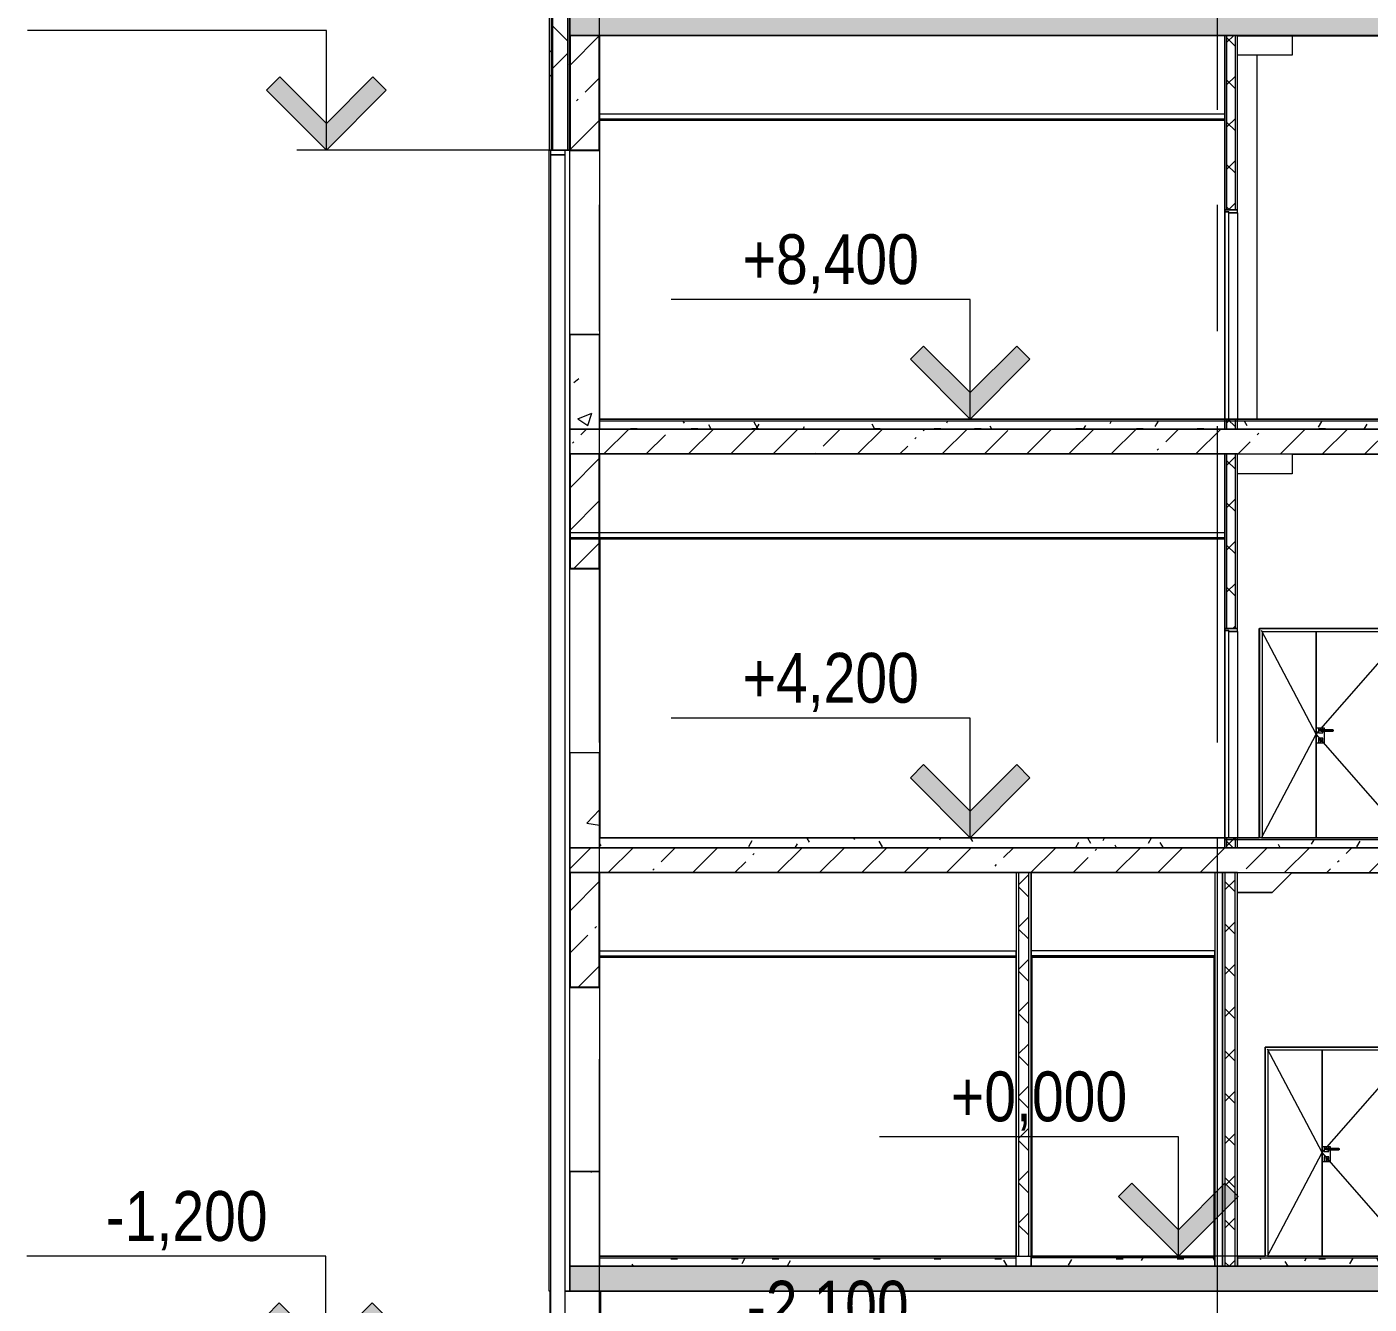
# Model space of a CAD drawing. Header units: millimetres. Extents: x 51154 to 151340, y -24069 to 30962.
# Drawn here: x 51584 to 65054, y -480 to 12336 of the extents above; entities that cross this region are included whole.
import ezdxf

# ---------------------------------------------------------------- set-up
doc = ezdxf.new("R2010")
doc.units = ezdxf.units.MM
doc.linetypes.add('Осевые', pattern=[6350, 1270, -952.5, 3175, -952.5])
for name, color, linetype, lineweight in [('Высотные отметки', 7, 'Continuous', 9), ('Двери', 7, 'Continuous', 9), ('Импосты витража', 7, 'Continuous', 9), ('Импосты витража-1', 7, 'Continuous', 18), ('Каркас несущий', 7, 'Continuous', 9), ('Каркас несущий-1', 7, 'Continuous', 25), ('Каркас_Импост', 7, 'Continuous', 9), ('Общие ребра', 7, 'Continuous', 9), ('Основа _2_-1', 7, 'Continuous', 9), ('Отделка 1 _4_-1', 7, 'Continuous', 9), ('Отделка 2 _5_-1', 7, 'Continuous', 9), ('Панель', 7, 'Continuous', 9), ('Перекрытия', 7, 'Continuous', 9), ('Потолки', 7, 'Continuous', 9), ('Стены', 7, 'Continuous', 9), ('Структура _1_', 7, 'Continuous', 18), ('Термическая_воздушная прослойка _3_-1', 7, 'Continuous', 9), ('Штриховка разреза-2', 7, 'Continuous', 9), ('Элементы узлов', 7, 'Continuous', 9)]:
    doc.layers.add(name, color=color, linetype=linetype, lineweight=lineweight)
doc.layers.add('Оси-3', color=7, linetype='Осевые', lineweight=9, true_color=0xaaaaaa)
doc.layers.add('Штриховка разреза-1', color=7, linetype='Continuous', lineweight=5, true_color=0x787878)
doc.styles.add('Arial Narrow', font='ARIALN.TTF', dxfattribs={"height": 500})
pattern_1 = [(45, (99498.54, 6475), (-424.264, 424.264), [600, -100, 20, -100]), (45, (99498.54, 6899), (-424.264, 424.264), [])]
pattern_2 = [(0, (99498.54, 6475), (812.8, 203.2), [67.056, -542.544, 67.056, -542.544, -3251.2]), (0, (99498.54, 6475), (812.8, 203.2), [-1219.2, 67.056, -1152.144, 67.056, -542.544, -1422.4]), (0, (99498.54, 6475), (812.8, 203.2), [-3048, 67.056, -339.344, 67.056, -948.944]), (120, (99803.34, 6576.6), (-582.3764, 602.30545), [67.056, -542.544, 67.056, -3793.744]), (120, (99803.34, 6576.6), (-582.3764, 602.30545), [-676.656, -542.544, 67.056, -1152.144, -2032]), (120, (99803.34, 6576.6), (-582.3764, 602.30545), [-2438.4, 67.056, -542.544, 67.056, -1355.344]), (120, (99803.34, 6576.6), (-582.3764, 602.30545), [-3115.056, -339.344, 67.056, -948.944]), (240, (99904.94, 6983), (-230.4236, -805.50545), [67.056, -542.544, 67.056, -542.544, -3251.2]), (240, (99904.94, 6983), (-230.4236, -805.50545), [-1219.2, 67.056, -1152.144, 67.056, -542.544, -1422.4]), (240, (99904.94, 6983), (-230.4236, -805.50545), [-3048, 67.056, -339.344, 67.056, -948.944])]
pattern_3 = [(50, (99498.5, 6475), (1457.472, -127.512), [152.4, -1676.4]), (355, (99498.5, 6475), (-281.94, 1528.454), [121.92, -1341.12]), (100.451, (99620, 6464.4), (1175.54, 1400.933), [129.52, -1424.72]), (46.184, (99498.5, 6881.4), (2168.63, -336.34), [228.6, -2514.6]), (96.636, (99679.3, 6853.4), (1899.22, 1979.42), [194.28, -2137.08]), (351.184, (99498.5, 6881.4), (1899.24, 1979.4), [182.88, -2011.68]), (21, (99701.7, 6779.8), (1212.915, -818.12), [152.4, -1676.4]), (326, (99701.7, 6779.8), (494.417, 1473.504), [121.92, -1341.12]), (71.451, (99802.8, 6711.6), (1707.337, 655.37), [129.52, -1424.72]), (37.5, (99498.54, 6475), (24.7094, 676.44), [67.056, -1257.808, 67.056, -1294.384, -1346.2]), (37.5, (99498.54, 6475), (24.7094, 676.44), [-2686.304, 67.056, -1279.144]), (7.5, (99498.54, 6475), (534.558, 801.444), [67.056, -709.168, 67.056, -1227.328, -513.08]), (7.5, (99498.54, 6475), (534.558, 801.444), [-2070.608, 67.056, -446.024]), (327.5, (99045.4, 6475), (1084.7275, -45.831), [67.056, -440.944, 67.056, -1517.904, -2103.12]), (327.5, (99045.4, 6475), (1084.7275, -45.831), [-2092.96, 67.056, -2036.064]), (317.5, (98842.2, 6475), (1185.035, 203.414), [67.056, -593.344, 67.056, -985.52, -1493.52]), (317.5, (98842.2, 6475), (1185.035, 203.414), [-1712.976, 67.056, -1426.464])]
pattern_4 = [(45, (99498.54, 6475), (-212.132, 212.132), []), (135, (99498.54, 6475), (-212.132, -212.132), [])]

# ---------------------------------------------------------------- blocks, each defined once
blk = doc.blocks.new('Перекрытие на отм_1 - Перекрытие на отм_-6100-777953-Разрез 1-1')
at = {"layer": 'Перекрытия'}
for p, q in [((61832, 3850), (65232, 3850)), ((62782, 3850), (64282, 3850)), ((62782, 3850), (64282, 3850)), ((64082, 3650), (64282, 3850)), ((64082, 3650), (64282, 3850)), ((65182, 3850), (66682, 3850)), ((65382, 3650), (65182, 3850)), ((66485, 3653), (66682, 3850)), ((70232, 3850), (72082, 3850)), ((71182, 3850), (72082, 3850)), ((72196, 3850), (72198, 3850)), ((72196, 3850), (72198, 3850)), ((64082, 3650), (63732, 3650)), ((63732, 3650), (64082, 3650)), ((65732, 3650), (65382, 3650))]:
    blk.add_line(p, q, dxfattribs=at)
blk = doc.blocks.new('Дверь - Полуторная_001 - ДВ20__21-15-6256124-Разрез 1-1')
at = {"layer": 'Двери'}
for p, q in [((64582, 1128), (64582, 1133)), ((64582, 1133), (64582, 1128)), ((64582, 1128), (64582, 923)), ((64582, 949), (64582, 1101)), ((64582, 1101), (64662, 1101)), ((64649, 1098), (64604, 1098)), ((64604, 1098), (64604, 1053)), ((64619, 1083), (64619, 1068)), ((64619, 1083), (64623, 1083)), ((64619, 1083), (64619, 1068)), ((64623, 1083), (64749, 1083)), ((64749, 1083), (64634, 1083)), ((64649, 1083), (64649, 1098)), ((64662, 1101), (64662, 949)), ((64749, 1083), (64752, 1083)), ((64756, 1068), (64756, 1083)), ((64662, 949), (64582, 949)), ((64604, 1053), (64649, 1053)), ((64649, 998), (64604, 998)), ((64604, 998), (64604, 953)), ((64604, 953), (64649, 953)), ((64623, 1068), (64619, 1068)), ((64622, 974), (64622, 964)), ((64622, 974), (64622, 964)), ((64749, 1068), (64623, 1068)), ((64632, 964), (64632, 974)), ((64632, 964), (64632, 974)), ((64634, 1068), (64749, 1068)), ((64649, 1053), (64649, 1068)), ((64649, 953), (64649, 998)), ((64752, 1068), (64749, 1068)), ((64582, 923), (64582, 918)), ((64582, 918), (64582, 923))]:
    blk.add_line(p, q, dxfattribs=at)
for centre, radius, start, end in [((64627, 981), 8.37, 306.6737, 233.3263), ((64627, 981), 8.37, 218.9937, 233.3263), ((64627, 964), 5, 180, 0), ((64627, 964), 5, 240, 300), ((64627, 981), 8.37, 306.6737, 321.0063)]:
    blk.add_arc(centre, radius, start, end, dxfattribs=at)
at = {"layer": 'Каркас_Импост'}
for p, q in [((64012, 2100), (64012, 0)), ((65512, 2100), (64012, 2100)), ((64042, 0), (64042, 2070)), ((64042, 2070), (65482, 2070)), ((65482, 2070), (65482, 0)), ((65512, 0), (65512, 2100)), ((64042, 0), (64012, 0)), ((65512, 0), (65482, 0))]:
    blk.add_line(p, q, dxfattribs=at)
at = {"layer": 'Панель'}
for p, q in [((64582, 2070), (64582, 0)), ((64582, 0), (64582, 2070)), ((64033, 0), (64582, 0)), ((64582, 0), (65491, 0))]:
    blk.add_line(p, q, dxfattribs=at)
at = {"layer": 'Элементы узлов'}
for p, q in [((64582, 1040), (64033, 2079)), ((64582, 1040), (65491, 2079)), ((64033, 0), (64582, 1040)), ((65491, 0), (64582, 1040))]:
    blk.add_line(p, q, dxfattribs=at)
blk = doc.blocks.new('Дверь - Полуторная_001 - ДВ20__21-15-6256089-Разрез 1-1')
at = {"layer": 'Двери'}
for p, q in [((64522, 5328), (64522, 5333)), ((64522, 5333), (64522, 5328)), ((64522, 5328), (64522, 5123)), ((64522, 5149), (64522, 5301)), ((64522, 5301), (64602, 5301)), ((64589, 5298), (64544, 5298)), ((64544, 5298), (64544, 5253)), ((64559, 5283), (64559, 5268)), ((64559, 5283), (64563, 5283)), ((64559, 5283), (64559, 5268)), ((64563, 5268), (64559, 5268)), ((64563, 5283), (64689, 5283)), ((64689, 5268), (64563, 5268)), ((64689, 5283), (64574, 5283)), ((64574, 5268), (64689, 5268)), ((64589, 5283), (64589, 5298)), ((64589, 5253), (64589, 5268)), ((64602, 5301), (64602, 5149)), ((64689, 5283), (64692, 5283)), ((64692, 5268), (64689, 5268)), ((64696, 5268), (64696, 5283)), ((64602, 5149), (64522, 5149)), ((64522, 5123), (64522, 5118)), ((64522, 5118), (64522, 5123)), ((64544, 5253), (64589, 5253)), ((64589, 5198), (64544, 5198)), ((64544, 5198), (64544, 5153)), ((64544, 5153), (64589, 5153)), ((64562, 5174), (64562, 5164)), ((64562, 5174), (64562, 5164)), ((64572, 5164), (64572, 5174)), ((64572, 5164), (64572, 5174)), ((64589, 5153), (64589, 5198))]:
    blk.add_line(p, q, dxfattribs=at)
for centre, radius, start, end in [((64567, 5181), 8.37, 306.6737, 233.3263), ((64567, 5181), 8.37, 218.9937, 233.3263), ((64567, 5164), 5, 180, 0), ((64567, 5164), 5, 240, 300), ((64567, 5181), 8.37, 306.6737, 321.0063)]:
    blk.add_arc(centre, radius, start, end, dxfattribs=at)
at = {"layer": 'Каркас_Импост'}
for p, q in [((63952, 6300), (63952, 4200)), ((65432, 6300), (63952, 6300)), ((63982, 4200), (63982, 6270)), ((63982, 6270), (65422, 6270)), ((65422, 6270), (65422, 4200)), ((63982, 4200), (63952, 4200)), ((65432, 4200), (65422, 4200))]:
    blk.add_line(p, q, dxfattribs=at)
at = {"layer": 'Панель'}
for p, q in [((64522, 6270), (64522, 4200)), ((64522, 4200), (64522, 6270)), ((63973, 4200), (64522, 4200)), ((64522, 4200), (65431, 4200))]:
    blk.add_line(p, q, dxfattribs=at)
at = {"layer": 'Элементы узлов'}
for p, q in [((64522, 5240), (63973, 6279)), ((64522, 5240), (65431, 6279)), ((63973, 4200), (64522, 5240)), ((65431, 4200), (64522, 5240))]:
    blk.add_line(p, q, dxfattribs=at)
blk = doc.blocks.new('Дверь - Однопольная - ДВ17__21х9-7256455-Разрез 1-1')
at = {"layer": 'Каркас_Импост'}
for p, q in [((63732, 10500), (63607, 10500)), ((63607, 10500), (63607, 10480)), ((63607, 10480), (63647, 10480)), ((63647, 10480), (63607, 10480)), ((63607, 8400), (63607, 10480)), ((63647, 10480), (63647, 10470)), ((63647, 8400), (63647, 10480)), ((63647, 10470), (63732, 10470)), ((63732, 10470), (63647, 10470)), ((63647, 8400), (63647, 10470)), ((63732, 10470), (63732, 10500)), ((63732, 10470), (63732, 8400)), ((63647, 8400), (63607, 8400)), ((63732, 8400), (63647, 8400))]:
    blk.add_line(p, q, dxfattribs=at)
at = {"layer": 'Панель'}
for p, q in [((63647, 10479), (63607, 10479)), ((63607, 10479), (63607, 8400)), ((63647, 8400), (63647, 10479)), ((63607, 8400), (63647, 8400))]:
    blk.add_line(p, q, dxfattribs=at)
blk = doc.blocks.new('Прямоугольный импост - Прямоугольный импост 1-2125093-Разрез 1-1')
at = {"layer": 'Импосты витража-1'}
for p, q in [((56837, 11100), (56837, 11050)), ((56987, 11100), (56837, 11100)), ((56837, 11050), (56987, 11050)), ((56987, 11050), (56987, 11100))]:
    blk.add_line(p, q, dxfattribs=at)
blk = doc.blocks.new('Прямоугольный импост - Прямоугольный импост 1-2125114-Разрез 1-1')
at = {"layer": 'Импосты витража-1'}
for p, q in [((56987, 11050), (56837, 11050)), ((56837, 11050), (56837, 9895)), ((56987, 9895), (56987, 11050))]:
    blk.add_line(p, q, dxfattribs=at)
blk = doc.blocks.new('Прямоугольный импост - Прямоугольный импост 1-2039434-Разрез 1-1')
at = {"layer": 'Импосты витража-1'}
for p, q in [((56837, -150), (56837, -1150)), ((56987, -1150), (56987, -150)), ((56837, -1150), (56987, -1150))]:
    blk.add_line(p, q, dxfattribs=at)
blk = doc.blocks.new('Прямоугольный импост - Прямоугольный импост 1-2039557-Разрез 1-1')
at = {"layer": 'Импосты витража-1'}
for p, q in [((56837, 875), (56837, -150)), ((56987, -150), (56987, 875))]:
    blk.add_line(p, q, dxfattribs=at)
blk = doc.blocks.new('Прямоугольный импост - Прямоугольный импост 1-2037714-Разрез 1-1')
at = {"layer": 'Импосты витража-1'}
for p, q in [((56837, 2675), (56837, 875)), ((56987, 875), (56987, 2675))]:
    blk.add_line(p, q, dxfattribs=at)
blk = doc.blocks.new('Прямоугольный импост - Прямоугольный импост 1-2125116-Разрез 1-1')
at = {"layer": 'Импосты витража-1'}
for p, q in [((56837, 3875), (56837, 2675)), ((56987, 2675), (56987, 3875))]:
    blk.add_line(p, q, dxfattribs=at)
blk = doc.blocks.new('Прямоугольный импост - Прямоугольный импост 1-2125253-Разрез 1-1')
at = {"layer": 'Импосты витража-1'}
for p, q in [((56837, 9895), (56837, 9275)), ((56987, 9275), (56987, 9895))]:
    blk.add_line(p, q, dxfattribs=at)
blk = doc.blocks.new('Дверь - Однопольная - ДВ17__21х9-V145-Разрез 1-1')
at = {"layer": 'Каркас_Импост'}
for p, q in [((63732, 6300), (63607, 6300)), ((63607, 6300), (63607, 6280)), ((63607, 6280), (63647, 6280)), ((63647, 6280), (63607, 6280)), ((63607, 4200), (63607, 6280)), ((63647, 6280), (63647, 6270)), ((63647, 4200), (63647, 6280)), ((63647, 6270), (63732, 6270)), ((63732, 6270), (63647, 6270)), ((63647, 4200), (63647, 6270)), ((63732, 6270), (63732, 6300)), ((63732, 6270), (63732, 4200)), ((63647, 4200), (63607, 4200)), ((63732, 4200), (63647, 4200))]:
    blk.add_line(p, q, dxfattribs=at)
at = {"layer": 'Панель'}
for p, q in [((63647, 6279), (63607, 6279)), ((63607, 6279), (63607, 4200)), ((63647, 4200), (63647, 6279)), ((63607, 4200), (63647, 4200))]:
    blk.add_line(p, q, dxfattribs=at)
blk = doc.blocks.new('Высотные отметки - Высотная отметка - Стрелка-4455449-Разрез 1-1')
at = {"layer": 'Высотные отметки'}
blk.add_hatch(color=256, dxfattribs=at).paths.add_polyline_path([(148754, 733), (148287, 266), (147820, 733), (147687, 600), (148287, 0), (148887, 600)], flags=0)
for p, q in [((148287, 1200), (151287, 1200)), ((148287, 0), (148287, 1200)), ((147687, 600), (147820, 733)), ((147820, 733), (148287, 266)), ((148287, 266), (148754, 733)), ((148754, 733), (148887, 600)), ((148287, 0), (147687, 600)), ((148887, 600), (148287, 0)), ((147191, 0), (148584, 0))]:
    blk.add_line(p, q, dxfattribs=at)

msp = doc.modelspace()

# ---------------------------------------------------------------- hatches: boundary and pattern name
at = {"layer": 'Каркас несущий'}
h = msp.add_hatch(dxfattribs=at)
h.set_pattern_fill('FP_2', color=256, style=0, pattern_type=2)
h.set_pattern_definition(pattern_1)
h.paths.add_polyline_path([(57331.3, 11100), (57331.3, 12250), (57031.3, 12250), (57031.3, 11100), (57261.5, 11100)], flags=0)
h = msp.add_hatch(dxfattribs=at)
h.set_pattern_fill('FP_2', color=256, style=0, pattern_type=2)
h.set_pattern_definition(pattern_1)
h.paths.add_polyline_path([(57031.3, 6900), (57331.3, 6900), (57331.3, 8050), (57031.3, 8050)], flags=0)
h = msp.add_hatch(dxfattribs=at)
h.set_pattern_fill('FP_2', color=256, style=0, pattern_type=2)
h.set_pattern_definition(pattern_1)
h.paths.add_polyline_path([(57031.3, 2700), (57331.3, 2700), (57331.3, 3850), (57031.3, 3850)], flags=0)
at = {"layer": 'Штриховка разреза-1'}
msp.add_hatch(color=256, dxfattribs=at).paths.add_polyline_path([(61661.6, -15), (63506.6, -15), (63506.6, -12), (61661.6, -12)], flags=0)
at = {"layer": 'Штриховка разреза-2'}
h = msp.add_hatch(dxfattribs=at)
h.set_pattern_fill('FP_3', color=256, style=0, pattern_type=2)
h.set_pattern_definition([(45, (99498.54, 6475), (-502.894, 502.894), []), (45, (99498.54, 7237), (-502.894, 502.894), [])])
h.paths.add_polyline_path([(56824.1, 11100), (56844.1, 11100), (56844.1, 13700), (56824.1, 13700), (56824.1, 12236.5)], flags=0)
h = msp.add_hatch(dxfattribs=at)
h.set_pattern_fill('FP_4', color=256, style=0, pattern_type=2)
h.set_pattern_definition(pattern_2)
h.paths.add_polyline_path([(56844.1, 11100), (56859.1, 11100), (56859.1, 13700), (56844.1, 13700), (56844.1, 12236.5)], flags=0)
h = msp.add_hatch(dxfattribs=at)
h.set_pattern_fill('FP_5', color=256, style=0, pattern_type=2)
h.set_pattern_definition([(45, (99498.5, 6475), (-707.107, 707.107), []), (135, (99498.5, 6475), (-707.107, -707.107), [])])
h.paths.add_polyline_path([(56859.1, 11100), (57009.1, 11100), (57009.1, 13700), (56859.1, 13700), (56859.1, 12236.5)], flags=0)
h = msp.add_hatch(dxfattribs=at)
h.set_pattern_fill('FP_4', color=256, style=0, pattern_type=2)
h.set_pattern_definition(pattern_2)
h.paths.add_polyline_path([(57009.1, 11100), (57029.1, 11100), (57029.1, 13700), (57009.1, 13700), (57009.1, 12236.5)], flags=0)
h = msp.add_hatch(dxfattribs=at)
h.set_pattern_fill('FP_2', color=256, style=0, pattern_type=2)
h.set_pattern_definition(pattern_1)
h.paths.add_polyline_path([(141810.5, 12250), (141811.8, 12250), (141811.8, 12500), (128781.3, 12500), (128781.6, 12250), (141491.3, 12250)], flags=0)
h.paths.add_polyline_path([(57031.3, 12250), (74181.6, 12250), (74181.6, 12500), (57031.3, 12500)], flags=0)
h.paths.add_polyline_path([(110431.3, 12250), (110431.3, 12500), (104181.3, 12500), (104181.6, 12250), (110322.4, 12250)], flags=0)
h = msp.add_hatch(dxfattribs=at)
h.set_pattern_fill('FP_6', color=256, style=0, pattern_type=2)
h.set_pattern_definition(pattern_4)
h.paths.add_polyline_path([(63711.6, 8300), (63711.6, 8400), (63626.6, 8400), (63626.6, 8300)], flags=0)
h.paths.add_polyline_path([(63626.6, 10500), (63711.6, 10500), (63711.6, 12250), (63626.6, 12250), (63626.6, 12236.5)], flags=0)
h = msp.add_hatch(dxfattribs=at)
h.set_pattern_fill('FP_7', color=256, style=0, pattern_type=2)
h.set_pattern_definition(pattern_3)
h.paths.add_polyline_path([(57331.6, 8300), (57331.6, 9250), (57031.6, 9250), (57031.6, 8300), (57261.5, 8300)], flags=0)
h = msp.add_hatch(dxfattribs=at)
h.set_pattern_fill('FP_4', color=256, style=0, pattern_type=2)
h.set_pattern_definition(pattern_2)
h.paths.add_polyline_path([(63606.6, 8300), (63606.6, 8380), (57331.6, 8380), (57331.6, 8300), (63369.2, 8300)], flags=0)
h = msp.add_hatch(dxfattribs=at)
h.set_pattern_fill('FP_4', color=256, style=0, pattern_type=2)
h.set_pattern_definition(pattern_2)
h.paths.add_polyline_path([(63606.6, 8300), (65731.6, 8300), (65731.6, 8378), (63606.6, 8378), (63606.6, 8343.3)], flags=0)
h = msp.add_hatch(dxfattribs=at)
h.set_pattern_fill('FP_2', color=256, style=0, pattern_type=2)
h.set_pattern_definition(pattern_1)
h.paths.add_polyline_path([(71781.6, 8050), (72081.6, 8050), (72081.6, 8300), (57031.6, 8300), (57031.6, 8050), (71767.4, 8050)], flags=0)
h = msp.add_hatch(dxfattribs=at)
h.set_pattern_fill('FP_6', color=256, style=0, pattern_type=2)
h.set_pattern_definition(pattern_4)
h.paths.add_polyline_path([(63626.6, 4100), (63711.6, 4100), (63711.6, 4200), (63626.6, 4200)], flags=0)
h.paths.add_polyline_path([(63711.6, 6300), (63711.6, 8050), (63626.6, 8050), (63626.6, 6300)], flags=0)
h = msp.add_hatch(dxfattribs=at)
h.set_pattern_fill('FP_7', color=256, style=0, pattern_type=2)
h.set_pattern_definition(pattern_3)
h.paths.add_polyline_path([(57031.6, 4100), (57331.6, 4100), (57331.6, 5050), (57031.6, 5050)], flags=0)
h = msp.add_hatch(dxfattribs=at)
h.set_pattern_fill('FP_4', color=256, style=0, pattern_type=2)
h.set_pattern_definition(pattern_2)
h.paths.add_polyline_path([(57331.6, 4100), (63606.6, 4100), (63606.6, 4194), (57331.6, 4194)], flags=0)
h = msp.add_hatch(dxfattribs=at)
h.set_pattern_fill('FP_4', color=256, style=0, pattern_type=2)
h.set_pattern_definition(pattern_2)
h.paths.add_polyline_path([(63606.6, 4100), (65431.6, 4100), (65431.6, 4180), (63606.6, 4180)], flags=0)
h = msp.add_hatch(dxfattribs=at)
h.set_pattern_fill('FP_2', color=256, style=0, pattern_type=2)
h.set_pattern_definition(pattern_1)
h.paths.add_polyline_path([(72081.6, 3850), (72081.6, 4100), (57031.6, 4100), (57031.6, 3850), (71781.6, 3850)], flags=0)
h = msp.add_hatch(dxfattribs=at)
h.set_pattern_fill('FP_6', color=256, style=0, pattern_type=2)
h.set_pattern_definition(pattern_4)
h.paths.add_polyline_path([(61636.6, 0), (61636.6, 3850), (61536.6, 3850), (61536.6, 0)], flags=0)
h = msp.add_hatch(dxfattribs=at)
h.set_pattern_fill('FP_6', color=256, style=0, pattern_type=2)
h.set_pattern_definition(pattern_4)
h.paths.add_polyline_path([(63606.6, -100), (63706.6, -100), (63706.6, 3850), (63606.6, 3850), (63606.6, 556.9)], flags=0)
h = msp.add_hatch(dxfattribs=at)
h.set_pattern_fill('FP_7', color=256, style=0, pattern_type=2)
h.set_pattern_definition(pattern_3)
h.paths.add_polyline_path([(57031.7, -100), (57331.7, -100), (57331.7, 850), (57031.7, 850)], flags=0)
h = msp.add_hatch(dxfattribs=at)
h.set_pattern_fill('FP_2', color=256, style=0, pattern_type=2)
h.set_pattern_definition(pattern_1)
h.paths.add_polyline_path([(129027.3, -350), (141807, -350), (141807, -100), (128781.6, -100), (128781.6, -350)], flags=0)
h.paths.add_polyline_path([(57261.5, -350), (71681.6, -350), (71681.6, -230), (72081.6, -230), (72081.6, -100), (57031.6, -100), (57031.6, -350)], flags=0)
h.paths.add_polyline_path([(120228.8, -350), (127419.2, -350), (127419.2, -100), (120228.8, -100), (120228.8, -221.7)], flags=0)
h.paths.add_polyline_path([(104331.6, -230), (104481.6, -230), (104481.6, -100), (104331.6, -100), (104331.6, -221.7)], flags=0)
h = msp.add_hatch(dxfattribs=at)
h.set_pattern_fill('FP_4', color=256, style=0, pattern_type=2)
h.set_pattern_definition(pattern_2)
h.paths.add_polyline_path([(61511.6, -100), (61511.6, -20), (57331.6, -20), (57331.6, -100)], flags=0)
h = msp.add_hatch(dxfattribs=at)
h.set_pattern_fill('FP_4', color=256, style=0, pattern_type=2)
h.set_pattern_definition(pattern_2)
h.paths.add_polyline_path([(61661.6, -100), (63506.6, -100), (63506.6, -15), (61661.6, -15)], flags=0)
h = msp.add_hatch(dxfattribs=at)
h.set_pattern_fill('FP_4', color=256, style=0, pattern_type=2)
h.set_pattern_definition(pattern_2)
h.paths.add_polyline_path([(63731.6, -100), (65731.6, -100), (65731.6, -20), (63731.6, -20)], flags=0)

# ---------------------------------------------------------------- linework, layer by layer
at = {"layer": 'Высотные отметки'}
for p, q in [((56372.4, 11100), (54589.5, 11100)), ((56926.4, 11100), (56372.4, 11100)), ((61308.5, 8400), (61049.9, 8400)), ((61826.6, 8400), (61308.5, 8400)), ((61610.1, 4200), (61049.9, 4200)), ((61966.6, 4200), (61610.1, 4200)), ((63205.4, 0), (63140.2, 0)), ((63471.6, 0), (63205.4, 0))]:
    msp.add_line(p, q, dxfattribs=at)
at = {"layer": 'Каркас несущий'}
for p, q in [((57331.3, 12250), (57031.3, 12250)), ((57331.3, 8050), (57031.6, 8050)), ((57331.3, 3850), (57031.6, 3850))]:
    msp.add_line(p, q, dxfattribs=at)
at = {"layer": 'Каркас несущий-1'}
for p, q in [((57031.3, 12250), (57031.3, 11100)), ((57331.3, 11100), (57331.3, 12250)), ((57031.3, 11100), (57331.3, 11100)), ((57031.6, 8050), (57031.3, 8050)), ((57031.3, 8050), (57031.3, 6900)), ((57331.3, 6900), (57331.3, 8050)), ((57031.3, 6900), (57331.3, 6900)), ((57031.6, 3850), (57031.3, 3850)), ((57031.3, 3850), (57031.3, 2700)), ((57331.3, 2700), (57331.3, 3850)), ((57031.3, 2700), (57331.3, 2700))]:
    msp.add_line(p, q, dxfattribs=at)
at = {"layer": 'Общие ребра'}
for p, q in [((56844.1, 13700), (56844.1, 11100)), ((56859.1, 13700), (56859.1, 11100)), ((57009.1, 13700), (57009.1, 11100)), ((57031.3, 12250), (57331.3, 12250)), ((63626.6, 10500), (63626.6, 12250)), ((63711.6, 10500), (63711.6, 12250)), ((57333.6, 11410), (57331.6, 11410)), ((63606.6, 11410), (63604.6, 11410)), ((65731.6, 8380), (63606.6, 8380)), ((65731.6, 8378), (63606.6, 8378)), ((63626.6, 8300), (63626.6, 8400)), ((63711.6, 8300), (63711.6, 8400)), ((57031.6, 8050), (57331.3, 8050)), ((63626.6, 6300), (63626.6, 8050)), ((63711.6, 6300), (63711.6, 8050)), ((57333.6, 7210), (57331.6, 7210)), ((63606.6, 7210), (63604.6, 7210)), ((65431.6, 4180), (63606.6, 4180)), ((63626.6, 4100), (63626.6, 4200)), ((63711.6, 4100), (63711.6, 4200)), ((57031.6, 3850), (57331.3, 3850)), ((61536.6, 3850), (61536.6, 0)), ((61636.6, 3850), (61636.6, 0)), ((63531.6, -100), (63531.6, 3850)), ((63606.6, 3850), (63606.6, -100)), ((63706.6, 3850), (63706.6, -100)), ((57333.7, 3010), (57331.7, 3010)), ((61511.6, 3010), (61509.6, 3010)), ((61511.6, 3010), (61509.6, 3010)), ((61663.6, 3015), (61661.6, 3015)), ((61668.6, 3015), (61663.6, 3015)), ((63504.6, 3015), (63499.6, 3015)), ((63506.6, 3015), (63504.6, 3015)), ((63506.6, -12), (61661.6, -12)), ((65731.6, -20), (63731.6, -20))]:
    msp.add_line(p, q, dxfattribs=at)
at = {"layer": 'Оси-3'}
for p, q in [((57331.6, -22468.7), (57331.6, 29000)), ((63531.6, -22468.7), (63531.6, 29000))]:
    msp.add_line(p, q, dxfattribs=at)
at = {"layer": 'Основа _2_-1'}
for p, q in [((63711.6, 12250), (63626.6, 12250)), ((63626.6, 10500), (63711.6, 10500)), ((63606.6, 8378), (63606.6, 8300)), ((63711.6, 8400), (63626.6, 8400)), ((63606.6, 8300), (65731.6, 8300)), ((63626.6, 8300), (63711.6, 8300)), ((63711.6, 8050), (63626.6, 8050)), ((63626.6, 6300), (63711.6, 6300)), ((63606.6, 4180), (63606.6, 4100)), ((63711.6, 4200), (63626.6, 4200)), ((63606.6, 4100), (65431.6, 4100)), ((63626.6, 4100), (63711.6, 4100)), ((63731.6, -20), (63731.6, -100)), ((63731.6, -100), (65731.6, -100))]:
    msp.add_line(p, q, dxfattribs=at)
at = {"layer": 'Отделка 1 _4_-1'}
for p, q in [((57029.1, 11100), (57029.1, 13700)), ((63606.6, 12250), (63606.6, 11400)), ((63626.6, 12250), (63606.6, 12250)), ((63731.6, 12250), (63711.6, 12250)), ((63731.6, 12245), (63731.6, 12250)), ((65729.6, 12250), (63733.6, 12250)), ((63733.6, 12245), (65729.6, 12245)), ((57333.6, 11400), (63604.6, 11400)), ((56844.1, 11100), (56859.1, 11100)), ((57009.1, 11100), (57029.1, 11100)), ((63606.6, 10500), (63626.6, 10500)), ((63711.6, 10500), (63731.6, 10500)), ((65731.6, 8400), (63606.6, 8400)), ((63606.6, 8400), (63606.6, 8380)), ((63606.6, 8400), (63606.6, 8300)), ((63626.6, 8400), (63606.6, 8400)), ((63606.6, 8380), (63606.6, 8378)), ((63731.6, 8400), (63711.6, 8400)), ((63731.6, 8300), (63731.6, 8400)), ((63606.6, 8300), (63626.6, 8300)), ((63711.6, 8300), (63731.6, 8300)), ((63606.6, 8050), (63606.6, 7200)), ((63626.6, 8050), (63606.6, 8050)), ((63731.6, 8050), (63711.6, 8050)), ((63731.6, 8045), (63731.6, 8050)), ((57029.1, 7210), (57029.1, 7200)), ((57029.1, 7200), (57331.6, 7200)), ((57333.6, 7200), (63604.6, 7200)), ((63606.6, 6300), (63626.6, 6300)), ((63711.6, 6300), (63731.6, 6300)), ((65431.6, 4200), (63606.6, 4200)), ((63606.6, 4200), (63606.6, 4180)), ((63606.6, 4200), (63606.6, 4100)), ((63626.6, 4200), (63606.6, 4200)), ((63731.6, 4200), (63711.6, 4200)), ((63731.6, 4100), (63731.6, 4200)), ((63606.6, 4100), (63626.6, 4100)), ((63711.6, 4100), (63731.6, 4100)), ((61536.6, 3850), (61511.6, 3850)), ((61511.6, 3850), (61511.6, 3000)), ((61661.6, 3850), (61636.6, 3850)), ((61661.6, 0), (61661.6, 3850)), ((63506.6, 3850), (63506.6, -100)), ((63531.6, 3850), (63506.6, 3850)), ((63581.6, 3850), (63581.6, -100)), ((63606.6, 3850), (63581.6, 3850)), ((63731.6, 3850), (63706.6, 3850)), ((63731.6, -100), (63731.6, 3850)), ((57333.7, 3000), (61509.6, 3000)), ((61511.6, 0), (61536.6, 0)), ((61636.6, 0), (61661.6, 0)), ((63506.6, 0), (61661.6, 0)), ((61661.6, 0), (61661.6, -12)), ((63506.6, -12), (63506.6, 0)), ((65731.6, 0), (63731.6, 0)), ((63731.6, 0), (63731.6, -20)), ((61661.6, -12), (61661.6, -15)), ((63506.6, -15), (63506.6, -12)), ((63506.6, -100), (63531.6, -100)), ((63581.6, -100), (63606.6, -100)), ((63706.6, -100), (63731.6, -100))]:
    msp.add_line(p, q, dxfattribs=at)
at = {"layer": 'Отделка 2 _5_-1'}
for p, q in [((56824.1, 13700), (56824.1, 11100)), ((56824.1, 11100), (56844.1, 11100)), ((63606.6, 8400), (57331.6, 8400)), ((57331.6, 8400), (57331.6, 8380)), ((63606.6, 8380), (63606.6, 8400)), ((63606.6, 4200), (57331.6, 4200)), ((57331.6, 4200), (57331.6, 4194)), ((63606.6, 4194), (63606.6, 4200)), ((61661.6, 3015), (61661.6, 3000)), ((61668.6, 3000), (63499.6, 3000)), ((63506.6, 3000), (63506.6, 3015)), ((61511.6, 0), (57331.6, 0)), ((57331.6, 0), (57331.6, -20)), ((61511.6, -20), (61511.6, 0))]:
    msp.add_line(p, q, dxfattribs=at)
at = {"layer": 'Перекрытия'}
for p, q in [((57031.3, 12250), (57031.3, 12500)), ((57031.3, 12250), (61831.3, 12250)), ((63431.3, 12250), (57031.3, 12250)), ((61830.9, 12250), (65230.9, 12250)), ((62030.9, 12250), (65030.9, 12250)), ((62780.9, 12250), (64280.9, 12250)), ((62780.9, 12250), (64280.9, 12250)), ((62980.9, 12250), (64080.9, 12250)), ((62980.9, 12250), (64080.9, 12250)), ((64280.9, 12245), (64280.9, 12050)), ((64280.9, 12245), (64280.9, 12050)), ((64280.9, 12050), (63731.6, 12050)), ((64080.9, 12050), (63731.6, 12050)), ((64280.9, 12050), (63731.6, 12050)), ((64080.9, 12050), (63931.6, 12050)), ((63606.6, 8400), (63606.6, 8300)), ((63606.6, 8400), (63606.6, 8300)), ((63606.6, 8400), (63606.6, 8300)), ((63606.6, 8400), (63606.6, 8300)), ((63606.6, 8400), (63731.6, 8400)), ((63606.6, 8400), (63731.6, 8400)), ((63606.6, 8400), (63731.6, 8400)), ((63606.6, 8400), (63731.6, 8400)), ((63731.6, 8400), (63931.6, 8400)), ((61826.6, 8300), (57031.6, 8300)), ((57331.6, 8300), (58931.6, 8300)), ((57331.6, 8300), (58861.6, 8300)), ((58861.6, 8300), (63431.6, 8300)), ((59131.6, 8300), (61431.6, 8300)), ((61631.6, 8300), (62631.6, 8300)), ((61631.6, 8300), (62631.6, 8300)), ((62581.6, 8300), (62981.6, 8300)), ((62581.6, 8300), (62981.6, 8300)), ((62831.6, 8300), (63531.6, 8300)), ((62831.6, 8300), (63531.6, 8300)), ((62831.6, 8300), (63531.6, 8300)), ((63731.6, 8300), (63606.6, 8300)), ((63731.6, 8300), (63606.6, 8300)), ((63731.6, 8300), (63606.6, 8300)), ((63731.6, 8300), (63606.6, 8300)), ((63931.6, 8300), (63731.6, 8300)), ((57031.6, 8050), (61826.6, 8050)), ((58931.6, 8050), (57331.6, 8050)), ((58861.6, 8050), (57331.6, 8050)), ((63431.6, 8050), (58861.6, 8050)), ((61431.6, 8050), (59131.6, 8050)), ((62631.6, 8050), (61631.6, 8050)), ((62631.6, 8050), (61631.6, 8050)), ((61830.9, 8050), (65230.9, 8050)), ((62030.9, 8050), (65030.9, 8050)), ((62981.6, 8050), (62581.6, 8050)), ((62981.6, 8050), (62581.6, 8050)), ((62780.9, 8050), (64280.9, 8050)), ((62780.9, 8050), (64280.9, 8050)), ((63531.6, 8050), (62831.6, 8050)), ((63531.6, 8050), (62831.6, 8050)), ((63531.6, 8050), (62831.6, 8050)), ((62980.9, 8050), (64080.9, 8050)), ((62980.9, 8050), (64080.9, 8050)), ((64280.9, 8050), (64280.9, 7850)), ((64280.9, 8050), (64280.9, 7850)), ((64280.9, 7850), (63731.6, 7850)), ((64080.9, 7850), (63731.6, 7850)), ((64280.9, 7850), (63731.6, 7850)), ((64080.9, 7850), (63731.6, 7850)), ((63606.6, 4200), (63606.6, 4100)), ((63606.6, 4200), (63606.6, 4100)), ((63606.6, 4200), (63606.6, 4100)), ((63606.6, 4200), (63606.6, 4100)), ((63606.6, 4200), (63731.6, 4200)), ((63606.6, 4200), (63731.6, 4200)), ((63606.6, 4200), (63731.6, 4200)), ((63606.6, 4200), (63731.6, 4200)), ((57031.6, 4100), (57031.6, 3850)), ((57031.6, 4100), (57031.6, 3850)), ((57031.6, 4100), (57031.6, 3850)), ((61831.6, 4100), (57031.6, 4100)), ((57031.6, 4100), (62631.6, 4100)), ((57031.6, 4100), (63431.6, 4100)), ((59071.6, 4100), (60071.6, 4100)), ((61631.6, 4100), (62631.6, 4100)), ((62381.6, 4100), (62781.6, 4100)), ((62381.6, 4100), (62781.6, 4100)), ((62831.6, 4100), (63531.6, 4100)), ((63731.6, 4100), (63606.6, 4100)), ((63731.6, 4100), (63606.6, 4100)), ((63731.6, 4100), (63606.6, 4100)), ((63731.6, 4100), (63606.6, 4100)), ((63431.6, 3850), (57031.6, 3850)), ((62631.6, 3850), (57031.6, 3850)), ((57031.6, 3850), (61831.6, 3850)), ((60071.6, 3850), (59071.6, 3850)), ((62631.6, 3850), (61631.6, 3850)), ((62781.6, 3850), (62381.6, 3850)), ((62781.6, 3850), (62381.6, 3850)), ((63531.6, 3850), (62831.6, 3850)), ((57028.9, -100), (61652.7, -100)), ((61431.6, -100), (57029.1, -100)), ((63431.6, -100), (57341.6, -100)), ((62681.6, -100), (62281.6, -100)), ((63031.6, -100), (62631.6, -100)), ((61652.7, -350), (57002.7, -350)), ((57002.7, -350), (61431.6, -350)), ((57341.6, -350), (63431.6, -350)), ((62281.6, -350), (62681.6, -350)), ((62631.6, -350), (63031.6, -350))]:
    msp.add_line(p, q, dxfattribs=at)
at = {"layer": 'Потолки'}
msp.add_line((63731.6, 12250), (63931.6, 12250), dxfattribs=at)
at = {"layer": 'Стены'}
for p, q in [((63606.6, 12250), (57331.6, 12250)), ((57331.6, 12250), (57331.6, 8300)), ((63606.6, 8300), (63606.6, 12250)), ((65180.9, 12245), (64280.9, 12245)), ((63931.6, 8400), (63931.6, 12050)), ((63604.6, 11400), (57333.6, 11400)), ((57029.1, 11100), (56824.1, 11100)), ((57029.1, 11100), (56824.1, 11100)), ((57029.1, 11100), (56824.1, 11100)), ((57029.1, 11100), (56824.1, 11100)), ((57029.1, 11100), (56824.1, 11100)), ((57029.1, 11100), (56824.1, 11100)), ((57029.1, 11100), (56824.1, 11100)), ((57029.1, 11100), (56824.1, 11100)), ((57029.1, 11100), (56824.1, 11100)), ((56824.1, -350), (56824.1, 11100)), ((56824.1, -350), (56824.1, 11100)), ((56824.1, -350), (56824.1, 11100)), ((56824.1, -350), (56824.1, 11100)), ((56824.1, -350), (56824.1, 11100)), ((56824.1, -350), (56824.1, 11100)), ((56824.1, -350), (56824.1, 11100)), ((56824.1, -350), (56824.1, 11100)), ((56824.1, -350), (56824.1, 11100)), ((57029.1, 11100), (57029.1, -350)), ((57029.1, 11100), (57029.1, -350)), ((57029.1, 11100), (57029.1, -350)), ((57029.1, 11100), (57029.1, -350)), ((57029.1, 11100), (57029.1, -350)), ((57029.1, 11100), (57029.1, -350)), ((57029.1, 11100), (57029.1, -350)), ((57029.1, 11100), (57029.1, -100)), ((57029.1, 11100), (57029.1, -100)), ((57031.6, 9250), (57031.6, 11100)), ((57331.6, 11100), (57031.6, 11100)), ((57331.6, 11100), (57331.6, 9250)), ((63606.6, 8410), (63606.6, 10500)), ((63731.6, 10500), (63606.6, 10500)), ((63606.6, 10500), (63731.6, 10500)), ((57031.6, 9250), (57331.6, 9250)), ((57333.6, 8400), (63604.6, 8400)), ((63606.6, 8400), (63606.6, 8410)), ((63606.6, 8400), (63731.6, 8400)), ((63606.6, 8400), (63731.6, 8400)), ((63733.6, 8400), (63931.6, 8400)), ((63733.6, 8400), (65729.6, 8400)), ((57331.6, 8300), (63606.6, 8300)), ((63606.6, 8050), (57331.6, 8050)), ((57331.6, 8050), (57331.6, 7260)), ((63606.6, 4100), (63606.6, 8050)), ((65180.9, 8045), (64280.9, 8045)), ((57331.6, 7210.3), (57331.6, 4100)), ((63604.6, 7200), (57333.6, 7200)), ((57333.6, 7200), (57333.6, 4200)), ((63604.6, 4200), (63604.6, 7200)), ((57029.1, 6900), (57029.1, 4100)), ((57031.6, 5050), (57031.6, 6900)), ((57331.6, 6900), (57031.6, 6900)), ((57331.6, 6900), (57331.6, 5050)), ((63606.6, 4210), (63606.6, 6300)), ((63731.6, 6300), (63606.6, 6300)), ((63606.6, 6300), (63731.6, 6300)), ((63951.6, 4210), (63951.6, 6300)), ((63951.6, 6300), (65431.6, 6300)), ((57333.6, 4200), (63604.6, 4200)), ((63606.6, 4200), (63606.6, 4210)), ((63606.6, 4200), (63731.6, 4200)), ((63606.6, 4200), (63731.6, 4200)), ((63733.6, 4200), (63951.6, 4200)), ((63951.6, 4200), (63951.6, 4210)), ((57331.6, 4100), (63606.6, 4100)), ((61661.6, 3850), (57331.7, 3850)), ((57331.7, 3850), (57331.7, -100)), ((61661.6, -100), (61661.6, 3850)), ((61661.6, 3850), (61661.6, -100)), ((63581.6, 3850), (61661.6, 3850)), ((63581.6, -100), (63581.6, 3850)), ((65186.6, 3845), (64276.6, 3845)), ((61509.6, 3000), (57333.7, 3000)), ((63499.6, 3000), (61668.6, 3000)), ((61668.6, 3000), (61668.6, 0)), ((63499.6, 0), (63499.6, 3000)), ((57031.7, 2700), (57331.7, 2700)), ((57031.7, 2700), (57331.7, 2700)), ((57031.7, 850), (57031.7, 2700)), ((57031.7, 850), (57031.7, 2700)), ((57331.7, 2700), (57331.7, 850)), ((57331.7, 2700), (57331.7, 850)), ((64011.6, 10), (64011.6, 2100)), ((64011.6, 2100), (65511.6, 2100)), ((57031.7, 850), (57331.7, 850)), ((57031.7, 850), (57331.7, 850)), ((57333.7, 0), (61509.6, 0)), ((61668.6, 0), (63499.6, 0)), ((63733.6, 0), (64011.6, 0)), ((64011.6, 0), (64011.6, 10)), ((57331.7, -100), (61661.6, -100)), ((61661.6, -100), (63581.6, -100)), ((56836.6, -350), (56824.1, -350)), ((56836.6, -350), (56824.1, -350)), ((56836.6, -350), (56824.1, -350)), ((56836.6, -350), (56824.1, -350)), ((56836.6, -350), (56824.1, -350)), ((56836.6, -350), (56824.1, -350)), ((56836.6, -350), (56824.1, -350)), ((56836.6, -350), (56824.1, -350)), ((56836.6, -350), (56824.1, -350)), ((56836.6, -1200), (56836.6, -350)), ((56836.6, -1200), (56836.6, -350)), ((56836.6, -1200), (56836.6, -350)), ((56836.6, -1200), (56836.6, -350)), ((56986.6, -350), (57341.6, -350)), ((56986.6, -350), (57341.6, -350)), ((56986.6, -350), (57341.6, -350)), ((56986.6, -350), (57341.6, -350)), ((57029.1, -350), (56986.6, -350)), ((57029.1, -350), (56986.6, -350)), ((57029.1, -350), (56986.6, -350)), ((57029.1, -350), (56986.6, -350)), ((57029.1, -350), (56986.6, -350)), ((57029.1, -350), (56986.6, -350)), ((57029.1, -350), (56986.6, -350)), ((57029.1, -350), (56986.6, -350)), ((57029.1, -350), (56986.6, -350)), ((68101.6, -350), (57341.6, -350)), ((57341.6, -350), (57341.6, -2100)), ((57341.6, -350), (57341.6, -1200)), ((57341.6, -350), (57341.6, -1200)), ((57341.6, -350), (57341.6, -1200)), ((57341.6, -350), (57341.6, -1200))]:
    msp.add_line(p, q, dxfattribs=at)
at = {"layer": 'Структура _1_'}
for p, q in [((57031.3, 12500), (57031.3, 12250)), ((57331.3, 12250), (71781.6, 12250)), ((63733.6, 12250), (63731.6, 12250)), ((63731.6, 12250), (63731.6, 12245)), ((63731.6, 10500), (63731.6, 12245)), ((63606.6, 11460), (57331.6, 11460)), ((57331.6, 11460), (57331.6, 11410)), ((63606.6, 11410), (63606.6, 11460)), ((57331.6, 11410), (57331.6, 11400)), ((63604.6, 11410), (57333.6, 11410)), ((63606.6, 11400), (63606.6, 11410)), ((63606.6, 11400), (63606.6, 10500)), ((57031.6, 9250), (57031.6, 8300)), ((57331.6, 9250), (57031.6, 9250)), ((57331.6, 8300), (57331.6, 9250)), ((57331.6, 8380), (57331.6, 8300)), ((63606.6, 8380), (57331.6, 8380)), ((63606.6, 8300), (63606.6, 8380)), ((57031.6, 8300), (57331.6, 8300)), ((71781.6, 8300), (57031.6, 8300)), ((57031.6, 8300), (57031.6, 8050)), ((57331.6, 8300), (63606.6, 8300)), ((57331.3, 8050), (71781.6, 8050)), ((63731.6, 6300), (63731.6, 8045)), ((63606.6, 7260), (57029.1, 7260)), ((57029.1, 7260), (57029.1, 7210)), ((57331.6, 7210), (57029.1, 7210)), ((63604.6, 7210), (57333.6, 7210)), ((63606.6, 7210), (63606.6, 7260)), ((63606.6, 7200), (63606.6, 7210)), ((63606.6, 7200), (63606.6, 6300)), ((57031.6, 5050), (57031.6, 4100)), ((57331.6, 5050), (57031.6, 5050)), ((57331.6, 4100), (57331.6, 5050)), ((57331.6, 4194), (57331.6, 4100)), ((63606.6, 4194), (57331.6, 4194)), ((63606.6, 4100), (63606.6, 4194)), ((57031.6, 4100), (57331.6, 4100)), ((71781.6, 4100), (57031.6, 4100)), ((57031.6, 4100), (57031.6, 3850)), ((57331.6, 4100), (63606.6, 4100)), ((57331.3, 3850), (71781.6, 3850)), ((61511.6, 3060), (57331.7, 3060)), ((57331.7, 3060), (57331.7, 3010)), ((57331.7, 3010), (57331.7, 3000)), ((61509.6, 3010), (57333.7, 3010)), ((61509.6, 3010), (61509.6, 3000)), ((61509.6, 3000), (61509.6, 0)), ((61511.6, 3010), (61511.6, 3060)), ((61511.6, 3000), (61511.6, 3010)), ((61511.6, 3000), (61511.6, 3010)), ((61511.6, 3000), (61511.6, 0)), ((61511.6, 0), (61511.6, 3000)), ((63506.6, 3065), (61661.6, 3065)), ((61661.6, 3065), (61661.6, 3015)), ((63499.6, 3015), (61668.6, 3015)), ((63506.6, 3015), (63506.6, 3065)), ((57331.7, 850), (57031.7, 850)), ((57031.7, 850), (57031.7, -100)), ((57331.7, -100), (57331.7, 850)), ((61509.6, 0), (61511.6, 0)), ((57031.6, -100), (57031.6, -350)), ((71781.6, -100), (57031.6, -100)), ((57031.7, -100), (57331.7, -100)), ((57331.6, -20), (57331.6, -100)), ((61511.6, -20), (57331.6, -20)), ((57331.6, -100), (61511.6, -100)), ((61511.6, -100), (61511.6, -20)), ((61661.6, -15), (61661.6, -100)), ((63506.6, -15), (61661.6, -15)), ((61661.6, -100), (63506.6, -100)), ((63506.6, -100), (63506.6, -15)), ((57031.6, -350), (68101.6, -350))]:
    msp.add_line(p, q, dxfattribs=at)
at = {"layer": 'Термическая_воздушная прослойка _3_-1'}
for p, q in [((56859.1, 11100), (57009.1, 11100)), ((61636.6, 3850), (61536.6, 3850)), ((63581.6, 3850), (63531.6, 3850)), ((63581.6, -100), (63581.6, 3850)), ((63706.6, 3850), (63606.6, 3850)), ((61536.6, 0), (61636.6, 0)), ((63531.6, -100), (63581.6, -100)), ((63606.6, -100), (63706.6, -100))]:
    msp.add_line(p, q, dxfattribs=at)

# ---------------------------------------------------------------- block references
at = {"layer": 'Высотные отметки', "extrusion": (0, 0, -1)}
for p in [(-202876.5, 11100), (-209336.9, 8400), (-209336.9, 4200), (-211427.2, 0), (-202870.6, -1200)]:
    msp.add_blockref('Высотные отметки - Высотная отметка - Стрелка-4455449-Разрез 1-1', p, dxfattribs=at)
at = {"layer": 'Двери'}
for name in ['Дверь - Однопольная - ДВ17__21х9-7256455-Разрез 1-1', 'Дверь - Однопольная - ДВ17__21х9-V145-Разрез 1-1', 'Дверь - Полуторная_001 - ДВ20__21-15-6256089-Разрез 1-1', 'Дверь - Полуторная_001 - ДВ20__21-15-6256124-Разрез 1-1']:
    msp.add_blockref(name, (0, 0), dxfattribs=at)
at = {"layer": 'Импосты витража'}
for name in ['Прямоугольный импост - Прямоугольный импост 1-2125093-Разрез 1-1', 'Прямоугольный импост - Прямоугольный импост 1-2125114-Разрез 1-1', 'Прямоугольный импост - Прямоугольный импост 1-2039434-Разрез 1-1']:
    msp.add_blockref(name, (0, 0), dxfattribs=at)
at = {"layer": 'Импосты витража-1'}
for name, p in [('Прямоугольный импост - Прямоугольный импост 1-2125253-Разрез 1-1', (0, 0)), ('Прямоугольный импост - Прямоугольный импост 1-2125116-Разрез 1-1', (0, 5400)), ('Прямоугольный импост - Прямоугольный импост 1-2125116-Разрез 1-1', (0, 4200)), ('Прямоугольный импост - Прямоугольный импост 1-2037714-Разрез 1-1', (0, 4200)), ('Прямоугольный импост - Прямоугольный импост 1-2125116-Разрез 1-1', (0, 1200)), ('Прямоугольный импост - Прямоугольный импост 1-2125116-Разрез 1-1', (0, 0)), ('Прямоугольный импост - Прямоугольный импост 1-2037714-Разрез 1-1', (0, 0)), ('Прямоугольный импост - Прямоугольный импост 1-2039557-Разрез 1-1', (0, 0))]:
    msp.add_blockref(name, p, dxfattribs=at)
at = {"layer": 'Перекрытия'}
msp.add_blockref('Перекрытие на отм_1 - Перекрытие на отм_-6100-777953-Разрез 1-1', (0, 0), dxfattribs=at)

# ---------------------------------------------------------------- texts
at = {"layer": 'Высотные отметки', "char_height": 500, "attachment_point": 1, "line_spacing_factor": 0.974696, "style": 'Arial Narrow'}
for s, insert, width in [('+8,400', (58767.2, 10254.3), 2118.479), ('+4,200', (58767.2, 6054.3), 2118.479), ('+0,000', (60857.5, 1854.3), 2118.479), ('-1,200', (52375.1, 654.3), 1940.404), ('-2,100', (58808.9, -245.7), 1940.404)]:
    msp.add_mtext(s, dxfattribs=dict(at, insert=insert, width=width))

doc.saveas('drawing.dxf')
